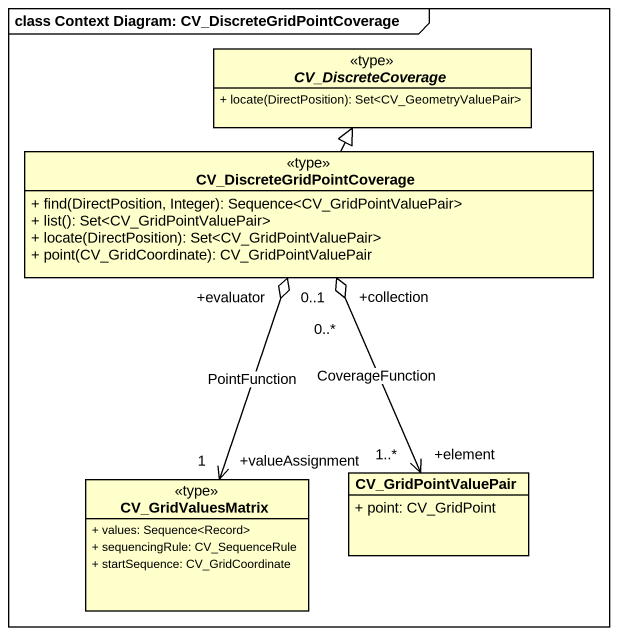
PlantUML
@startuml
mainframe class Context Diagram: CV_DiscreteGridPointCoverage
hide circle
hide empty members
skinparam classAttributeIconSize 0
abstract class CV_DiscreteCoverage <<type>> {
  + locate(DirectPosition): Set<CV_GeometryValuePair>
}
class CV_DiscreteGridPointCoverage <<type>> {
  + find(DirectPosition, Integer): Sequence<CV_GridPointValuePair>
  + list(): Set<CV_GridPointValuePair>
  + locate(DirectPosition): Set<CV_GridPointValuePair>
  + point(CV_GridCoordinate): CV_GridPointValuePair
}
class CV_GridValuesMatrix <<type>> {
  + values: Sequence<Record>
  + sequencingRule: CV_SequenceRule
  + startSequence: CV_GridCoordinate
}
class CV_GridPointValuePair {
  + point: CV_GridPoint
}
CV_DiscreteGridPointCoverage -up-|> CV_DiscreteCoverage
CV_DiscreteGridPointCoverage "+evaluator\n0..1" o--> "+valueAssignment\n1" CV_GridValuesMatrix : PointFunction
CV_DiscreteGridPointCoverage "+collection\n0..*" o--> "+element\n1..*" CV_GridPointValuePair : CoverageFunction
@enduml
